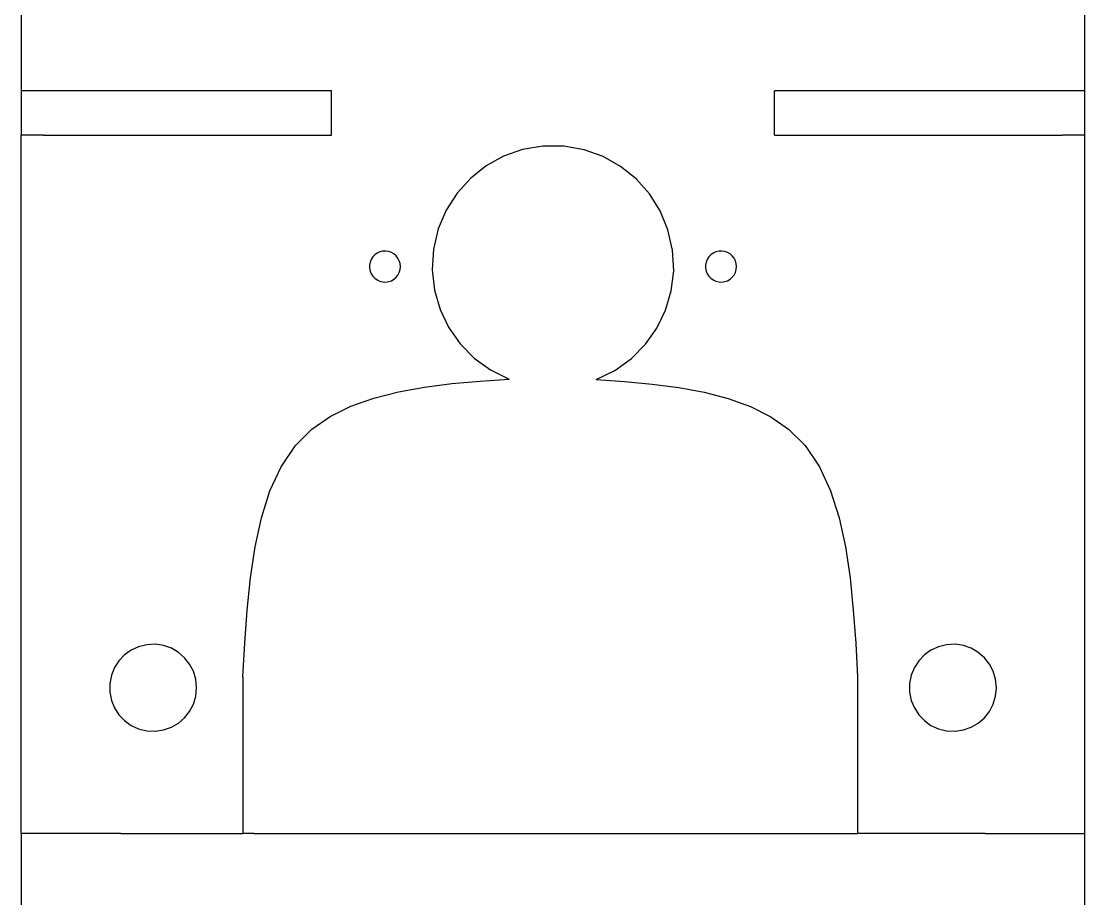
# Model space of a CAD drawing. Header units: metres. Extents: x 1885 to 2636, y 491 to 906.
# Drawn here: x 2062.8 to 2158.8, y 608.2 to 687.3 of the extents above; entities that cross this region are included whole.
import ezdxf

# ---------------------------------------------------------------- set-up
doc = ezdxf.new("R2010")
doc.units = ezdxf.units.M

msp = doc.modelspace()

# ---------------------------------------------------------------- linework, layer by layer
at = {"layer": 'COMPONENT1'}
for p, q in [((2062.837, 707.062), (2062.837, 681.062)), ((2158.837, 681.062), (2158.837, 707.062)), ((2062.837, 681.062), (2062.837, 677.062)), ((2090.837, 681.062), (2062.837, 681.062)), ((2090.837, 677.062), (2090.837, 681.062)), ((2158.837, 681.062), (2130.837, 681.062)), ((2130.837, 677.062), (2130.837, 681.062)), ((2158.837, 677.062), (2158.837, 681.062)), ((2064.837, 677.062), (2062.837, 677.062)), ((2062.837, 614.062), (2062.837, 677.062)), ((2064.837, 677.062), (2090.837, 677.062)), ((2130.837, 677.062), (2156.837, 677.062)), ((2158.837, 677.062), (2156.837, 677.062)), ((2158.837, 614.062), (2158.837, 677.062)), ((2109.926, 676.075), (2108.098, 675.764)), ((2111.818, 676.069), (2109.926, 676.075)), ((2113.644, 675.746), (2111.818, 676.069)), ((2106.379, 675.161), (2104.8, 674.289)), ((2108.098, 675.764), (2106.379, 675.161)), ((2115.359, 675.131), (2113.644, 675.746)), ((2116.932, 674.249), (2115.359, 675.131)), ((2104.8, 674.289), (2103.39, 673.173)), ((2118.335, 673.124), (2116.932, 674.249)), ((2103.39, 673.173), (2102.181, 671.838)), ((2119.536, 671.782), (2118.335, 673.124)), ((2102.181, 671.838), (2101.2, 670.31)), ((2120.506, 670.246), (2119.536, 671.782)), ((2101.2, 670.31), (2100.479, 668.612)), ((2121.216, 668.544), (2120.506, 670.246)), ((2100.479, 668.612), (2100.049, 666.773)), ((2121.635, 666.702), (2121.216, 668.544)), ((2094.747, 666.269), (2094.567, 666.081)), ((2094.959, 666.422), (2094.747, 666.269)), ((2095.198, 666.533), (2094.959, 666.422)), ((2095.458, 666.598), (2095.198, 666.533)), ((2095.735, 666.611), (2095.458, 666.598)), ((2096.005, 666.571), (2095.735, 666.611)), ((2096.256, 666.483), (2096.005, 666.571)), ((2096.482, 666.35), (2096.256, 666.483)), ((2096.678, 666.179), (2096.482, 666.35)), ((2100.049, 666.773), (2099.94, 664.91)), ((2121.732, 664.839), (2121.635, 666.702)), ((2125.089, 666.269), (2124.91, 666.081)), ((2125.301, 666.422), (2125.089, 666.269)), ((2125.54, 666.533), (2125.301, 666.422)), ((2125.801, 666.598), (2125.54, 666.533)), ((2126.078, 666.611), (2125.801, 666.598)), ((2126.348, 666.571), (2126.078, 666.611)), ((2126.598, 666.483), (2126.348, 666.571)), ((2126.824, 666.35), (2126.598, 666.483)), ((2127.021, 666.179), (2126.824, 666.35)), ((2094.325, 665.617), (2094.272, 665.351)), ((2094.272, 665.351), (2094.272, 665.074)), ((2094.425, 665.862), (2094.325, 665.617)), ((2094.567, 666.081), (2094.425, 665.862)), ((2096.84, 665.975), (2096.678, 666.179)), ((2096.962, 665.742), (2096.84, 665.975)), ((2097.039, 665.486), (2096.962, 665.742)), ((2097.065, 665.213), (2097.039, 665.486)), ((2124.667, 665.617), (2124.615, 665.351)), ((2124.615, 665.351), (2124.615, 665.074)), ((2124.767, 665.862), (2124.667, 665.617)), ((2124.91, 666.081), (2124.767, 665.862)), ((2127.182, 665.975), (2127.021, 666.179)), ((2127.304, 665.742), (2127.182, 665.975)), ((2127.381, 665.486), (2127.304, 665.742)), ((2127.408, 665.213), (2127.381, 665.486)), ((2094.272, 665.074), (2094.325, 664.808)), ((2094.325, 664.808), (2094.425, 664.563)), ((2094.425, 664.563), (2094.567, 664.344)), ((2094.567, 664.344), (2094.747, 664.156)), ((2096.678, 664.246), (2096.84, 664.45)), ((2096.84, 664.45), (2096.962, 664.683)), ((2096.962, 664.683), (2097.039, 664.939)), ((2097.039, 664.939), (2097.065, 665.213)), ((2099.94, 664.91), (2100.143, 663.093)), ((2121.516, 663.023), (2121.732, 664.839)), ((2124.615, 665.074), (2124.667, 664.808)), ((2124.667, 664.808), (2124.767, 664.563)), ((2124.767, 664.563), (2124.91, 664.344)), ((2124.91, 664.344), (2125.089, 664.156)), ((2127.021, 664.246), (2127.182, 664.45)), ((2127.182, 664.45), (2127.304, 664.683)), ((2127.304, 664.683), (2127.381, 664.939)), ((2127.381, 664.939), (2127.408, 665.213)), ((2094.747, 664.156), (2094.959, 664.004)), ((2094.959, 664.004), (2095.198, 663.893)), ((2095.198, 663.893), (2095.458, 663.828)), ((2095.458, 663.828), (2095.735, 663.814)), ((2095.735, 663.814), (2096.005, 663.854)), ((2096.005, 663.854), (2096.256, 663.943)), ((2096.256, 663.943), (2096.482, 664.075)), ((2096.482, 664.075), (2096.678, 664.246)), ((2125.089, 664.156), (2125.301, 664.004)), ((2125.301, 664.004), (2125.54, 663.893)), ((2125.54, 663.893), (2125.801, 663.828)), ((2125.801, 663.828), (2126.078, 663.814)), ((2126.078, 663.814), (2126.348, 663.854)), ((2126.348, 663.854), (2126.598, 663.943)), ((2126.598, 663.943), (2126.824, 664.075)), ((2126.824, 664.075), (2127.021, 664.246)), ((2100.143, 663.093), (2100.641, 661.356)), ((2121.007, 661.289), (2121.516, 663.023)), ((2100.641, 661.356), (2101.414, 659.733)), ((2120.223, 659.671), (2121.007, 661.289)), ((2101.414, 659.733), (2102.444, 658.257)), ((2119.184, 658.202), (2120.223, 659.671)), ((2102.444, 658.257), (2103.711, 656.962)), ((2117.908, 656.916), (2119.184, 658.202)), ((2103.711, 656.962), (2105.197, 655.884)), ((2116.416, 655.847), (2117.908, 656.916)), ((2105.197, 655.884), (2106.882, 655.055)), ((2114.725, 655.03), (2116.416, 655.847)), ((2101.713, 654.653), (2104.269, 654.883)), ((2104.269, 654.883), (2106.882, 655.055)), ((2114.725, 655.03), (2117.28, 654.853)), ((2117.28, 654.853), (2119.777, 654.618)), ((2094.656, 653.348), (2096.88, 653.913)), ((2096.88, 653.913), (2099.241, 654.338)), ((2099.241, 654.338), (2101.713, 654.653)), ((2119.777, 654.618), (2122.19, 654.299)), ((2122.19, 654.299), (2124.493, 653.869)), ((2124.493, 653.869), (2126.663, 653.304)), ((2092.597, 652.619), (2094.656, 653.348)), ((2126.663, 653.304), (2128.672, 652.579)), ((2090.729, 651.696), (2092.597, 652.619)), ((2128.672, 652.579), (2130.495, 651.666)), ((2089.08, 650.554), (2090.729, 651.696)), ((2130.495, 651.666), (2132.108, 650.542)), ((2087.584, 649.057), (2089.08, 650.554)), ((2132.108, 650.542), (2133.589, 649.057)), ((2086.295, 647.152), (2087.584, 649.057)), ((2133.589, 649.057), (2134.879, 647.152)), ((2085.283, 644.967), (2086.295, 647.152)), ((2134.879, 647.152), (2135.89, 644.967)), ((2084.511, 642.541), (2085.283, 644.967)), ((2135.89, 644.967), (2136.662, 642.541)), ((2083.938, 639.916), (2084.511, 642.541)), ((2136.662, 642.541), (2137.236, 639.916)), ((2083.523, 637.13), (2083.938, 639.916)), ((2137.236, 639.916), (2137.65, 637.13)), ((2083.228, 634.225), (2083.523, 637.13)), ((2137.65, 637.13), (2137.945, 634.225)), ((2083.012, 631.239), (2083.228, 634.225)), ((2137.945, 634.225), (2138.161, 631.239)), ((2073.425, 630.914), (2072.756, 630.602)), ((2074.157, 631.096), (2073.425, 630.914)), ((2074.932, 631.133), (2074.157, 631.096)), ((2075.689, 631.022), (2074.932, 631.133)), ((2076.391, 630.773), (2075.689, 631.022)), ((2077.025, 630.402), (2076.391, 630.773)), ((2082.837, 628.213), (2083.012, 631.239)), ((2138.161, 631.239), (2138.337, 628.213)), ((2145.625, 630.913), (2144.956, 630.602)), ((2146.357, 631.095), (2145.625, 630.913)), ((2147.133, 631.133), (2146.357, 631.095)), ((2147.889, 631.021), (2147.133, 631.133)), ((2148.591, 630.773), (2147.889, 631.021)), ((2149.225, 630.402), (2148.591, 630.773)), ((2072.162, 630.176), (2071.658, 629.648)), ((2072.756, 630.602), (2072.162, 630.176)), ((2077.576, 629.923), (2077.025, 630.402)), ((2078.029, 629.351), (2077.576, 629.923)), ((2144.362, 630.175), (2143.858, 629.647)), ((2144.956, 630.602), (2144.362, 630.175)), ((2149.776, 629.923), (2149.225, 630.402)), ((2150.229, 629.35), (2149.776, 629.923)), ((2071.258, 629.034), (2070.978, 628.347)), ((2071.658, 629.648), (2071.258, 629.034)), ((2078.371, 628.698), (2078.029, 629.351)), ((2143.458, 629.033), (2143.178, 628.346)), ((2143.858, 629.647), (2143.458, 629.033)), ((2150.571, 628.697), (2150.229, 629.35)), ((2070.978, 628.347), (2070.831, 627.603)), ((2078.587, 627.981), (2078.371, 628.698)), ((2078.662, 627.214), (2078.587, 627.981)), ((2082.837, 628.213), (2082.837, 614.062)), ((2138.337, 628.213), (2138.337, 614.062)), ((2143.178, 628.346), (2143.031, 627.602)), ((2150.787, 627.98), (2150.571, 628.697)), ((2150.862, 627.212), (2150.787, 627.98)), ((2070.831, 627.603), (2070.831, 626.824)), ((2078.587, 626.446), (2078.662, 627.214)), ((2143.031, 627.602), (2143.031, 626.823)), ((2150.787, 626.445), (2150.862, 627.212)), ((2070.831, 626.824), (2070.978, 626.08)), ((2070.978, 626.08), (2071.258, 625.393)), ((2078.371, 625.728), (2078.587, 626.446)), ((2143.031, 626.823), (2143.178, 626.079)), ((2143.178, 626.079), (2143.458, 625.392)), ((2150.571, 625.728), (2150.787, 626.445)), ((2071.258, 625.393), (2071.658, 624.779)), ((2077.576, 624.503), (2078.029, 625.076)), ((2078.029, 625.076), (2078.371, 625.728)), ((2143.458, 625.392), (2143.858, 624.778)), ((2149.776, 624.502), (2150.229, 625.075)), ((2150.229, 625.075), (2150.571, 625.728)), ((2071.658, 624.779), (2072.162, 624.251)), ((2072.162, 624.251), (2072.756, 623.824)), ((2076.391, 623.653), (2077.025, 624.024)), ((2077.025, 624.024), (2077.576, 624.503)), ((2143.858, 624.778), (2144.362, 624.25)), ((2144.362, 624.25), (2144.956, 623.823)), ((2148.591, 623.652), (2149.225, 624.023)), ((2149.225, 624.023), (2149.776, 624.502)), ((2072.756, 623.824), (2073.425, 623.513)), ((2073.425, 623.513), (2074.157, 623.331)), ((2074.157, 623.331), (2074.932, 623.293)), ((2074.932, 623.293), (2075.689, 623.405)), ((2075.689, 623.405), (2076.391, 623.653)), ((2144.956, 623.823), (2145.625, 623.512)), ((2145.625, 623.512), (2146.357, 623.33)), ((2146.357, 623.33), (2147.133, 623.292)), ((2147.133, 623.292), (2147.889, 623.404)), ((2147.889, 623.404), (2148.591, 623.652)), ((2071.837, 614.062), (2062.837, 614.062)), ((2062.837, 614.062), (2062.837, 606.062)), ((2071.837, 614.062), (2082.837, 614.062)), ((2083.837, 614.062), (2082.837, 614.062)), ((2083.837, 614.062), (2137.837, 614.062)), ((2137.837, 614.062), (2138.337, 614.062)), ((2149.837, 614.062), (2138.337, 614.062)), ((2149.837, 614.062), (2158.837, 614.062)), ((2158.837, 606.062), (2158.837, 614.062))]:
    msp.add_line(p, q, dxfattribs=at)

doc.saveas('drawing.dxf')
